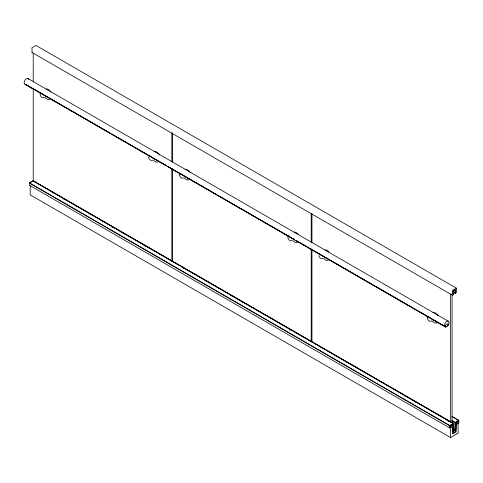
<?xml version="1.0" encoding="UTF-8"?>
<svg xmlns="http://www.w3.org/2000/svg" width="483" height="483" viewBox="0 0 483 483"><rect width="100%" height="100%" fill="white"/><g stroke="black" fill="none" stroke-linecap="round" stroke-linejoin="round"><path stroke-width="0.72" d="M453.223 291.472L454.255 290.494L453.549 291.225M456.024 431.234L452.637 433.197M456.049 429.822L456.212 424.792M29.874 182.846L29.451 183.105L449.812 425.795L450.234 425.535L450.241 426.61L450.361 425.463L452.468 424.249L452.48 425.432L452.595 424.171L453.386 423.718M455.27 422.643L456.067 422.166L456.175 423.301L456.194 422.094L458.301 420.88L458.319 422.064L458.427 420.808L458.85 420.56L452.323 416.793M44.152 97.608C41.158 98.725 39.449 94.909 40.288 92.482M33.031 181.336L33.218 180.733L453.579 423.422L453.766 431.126M453.386 424.026L453.579 423.422M431.814 321.008C428.807 322.566 426.537 318.804 427.467 316.148M451.822 420.669L455.083 422.553L454.895 430.474M451.671 416.201L458.85 420.343L458.85 422.752L456.024 424.937L456.012 431.935L452.728 433.903L452.637 426.894L449.812 427.974L29.451 185.279L29.451 182.87L33.031 180.805L453.386 423.5L453.392 431.259M30 182.773L32.107 181.554M453.223 294.352L453.567 294.153M455.451 293.066L455.107 293.266L455.167 290.349L454.412 290.73L455.119 289.993L455.451 290.186M455.463 293.374L456.393 292.674L456.363 288.158L452.311 290.47L452.299 295.119L453.199 294.684L453.199 290.983L455.463 289.679L455.463 293.374L454.153 292.626M29.451 182.87L449.812 425.565L453.386 423.5M452.01 420.524L455.27 422.408L458.85 420.343M452.637 424.165L452.637 425.686L450.186 427.105L450.186 425.577M458.476 420.796L458.476 422.317L456.024 423.73L456.024 422.208M453.766 430.709L454.895 430.057L453.591 429.302M453.483 431.289L455.27 430.178L455.27 422.408M456.9 433.794L450.561 437.556L30.206 194.866L30.206 185.581M456.966 433.849L458.095 433.209L458.095 423.205M32.065 52.436L31.956 47.781L35.99 45.456L456.344 288.146M445.785 325.53L445.386 325.759L445.386 325.216L448.212 323.586L447.741 325.904M152.634 160.235C150.648 161.056 148.559 159.203 148.722 157.162M183.516 178.07C180.588 179.169 178.873 175.51 179.604 173.089M291.998 240.697C288.973 241.971 287.294 237.624 288.128 235.849M322.885 258.532C320.899 259.347 318.81 257.493 318.973 255.459M38.555 91.8L25.291 84.326A3.23 1.866 -60 0 1 25.044 80.093A3.23 1.866 -60 0 1 28.642 79.423M41.568 93.581L41.918 93.551M287.88 235.553L287.53 235.547M318.774 253.382L318.418 253.382M428.783 317.138L429.127 317.102M289.534 236.513L289.069 236.392M150.05 156.027L149.386 155.81M180.932 173.856L180.268 173.639M428.777 316.951L427.841 316.594L427.835 317.21M41.224 93.297L40.632 93.038L40.626 93.654M319.148 253.823L319.637 254.1M453.145 292.137L455.167 293.229M31.956 52.442L452.311 295.131M28.05 78.584L448.405 321.273M39.86 92.555L41.816 93.684M42.22 93.919L51.971 99.546M52.261 99.715L98.767 126.57M99.257 126.848L104.618 129.945M105.131 130.241L110.468 133.32L42.22 93.962M119.567 138.573L111.658 134.008L160.616 162.312M120.146 138.911L136.466 148.335M137.77 149.084L163.924 164.214M164.528 164.534L166.49 165.663M167.704 166.369L179.054 172.95M179.543 173.204L210.872 191.292M212.134 192.017L216.746 194.679M217.984 195.398L220.013 196.569M220.586 196.895L225.887 199.956M226.436 200.276L255.259 216.915M255.682 217.163L294.461 239.58M295.723 240.274L297.033 241.035M298.24 241.735L307.067 246.861M341.421 266.658L307.478 247.067L366.452 281.148L341.753 266.851M366.875 281.36L404.15 302.877M405.388 303.59L413.249 308.13L366.875 281.396M415.851 309.633L414.523 308.866L445.857 326.997L445.525 325.947L445.857 325.596M417.137 310.376L421.701 313.014M422.999 313.757L445.857 326.955M25.496 84.302L26.806 85.056M28.111 85.811L41.816 93.726M161.92 163.067L166.49 165.705M167.794 166.46L172.365 169.092M173.669 169.847L294.425 239.568M295.729 240.317L306.174 246.348M24.82 84.181L445.175 326.87M457.039 421.031L458.343 421.78M457.009 421.309L458.319 422.064M456.918 421.363L458.476 422.317M452.662 421.43L454.618 422.559M72.848 204.031L33.031 180.805M74.153 204.768L132.245 238.324M133.549 239.061L179.893 265.831M181.197 266.568L325.451 349.867M326.756 350.604L384.854 384.16M386.159 384.897L444.251 418.453M445.555 419.196L453.386 423.73M51.959 192.264L53.269 193.019M63.708 199.044L65.018 199.799M111.362 226.557L112.666 227.312M123.111 233.337L124.415 234.092M143.994 245.4L145.957 246.529M170.759 260.85L172.063 261.605M182.508 267.63L183.812 268.385M230.156 295.143L231.46 295.898M241.905 301.923L243.209 302.678M289.552 329.436L290.857 330.191M414.227 401.415L415.531 402.17M446.86 420.258L448.822 421.387M451.207 424.394L452.511 425.149M451.176 424.678L452.48 425.432M451.08 424.732L452.637 425.686M453.126 428.596L455.083 429.731M288.26 235.988L288.472 236.748M179.652 173.216L179.99 174.121M455.083 422.553L455.27 422.939M148.722 155.26L149.102 156.287M452.613 431.808L452.444 426.972M453.501 291.309L453.501 294.189M452.07 294.66L452.07 422.716M450.561 294.02L450.561 422.082M450.561 427.558L450.561 437.556M449.812 425.565L449.812 427.974M319.36 253.961L319.36 254.583M311.952 213.993L311.952 242.617M311.952 249.397L311.952 342.055M311.197 213.558L311.197 242.182M311.197 248.962L311.197 341.62M172.588 132.777L172.588 162.155M172.588 168.935L172.588 261.593M171.833 133.097L171.833 161.72M171.833 168.501L171.833 261.158M33.218 53.07L33.218 81.693M33.218 88.474L33.218 181.131M297.884 241.838A5.325 3.073 60 0 1 292.74 240.462M294.25 232.057A5.325 3.073 60 0 1 298.011 234.231M328.772 259.673A5.325 3.073 60 0 1 323.628 258.29M325.131 249.886A5.325 3.073 60 0 1 328.899 252.066M189.408 179.211A5.325 3.073 60 0 1 184.264 177.829M184.989 169.666A5.325 3.073 60 0 1 190.314 172.745M158.521 161.376A5.325 3.073 60 0 1 153.377 160M154.101 151.837A5.325 3.073 60 0 1 159.426 154.91M50.039 98.743A5.325 3.073 60 0 1 44.895 97.367M46.404 88.963A5.325 3.073 60 0 1 50.95 92.283M437.254 322.3A5.325 3.073 60 0 1 432.104 320.923M432.834 312.761A5.325 3.073 60 0 1 438.159 315.834M447.934 325.699L446.793 326.707L445.646 327.015A3.23 1.866 -60 0 1 445.042 323.387A3.23 1.866 -60 0 1 448.544 321.364A3.23 1.866 -60 0 1 447.934 325.699"/></g></svg>
